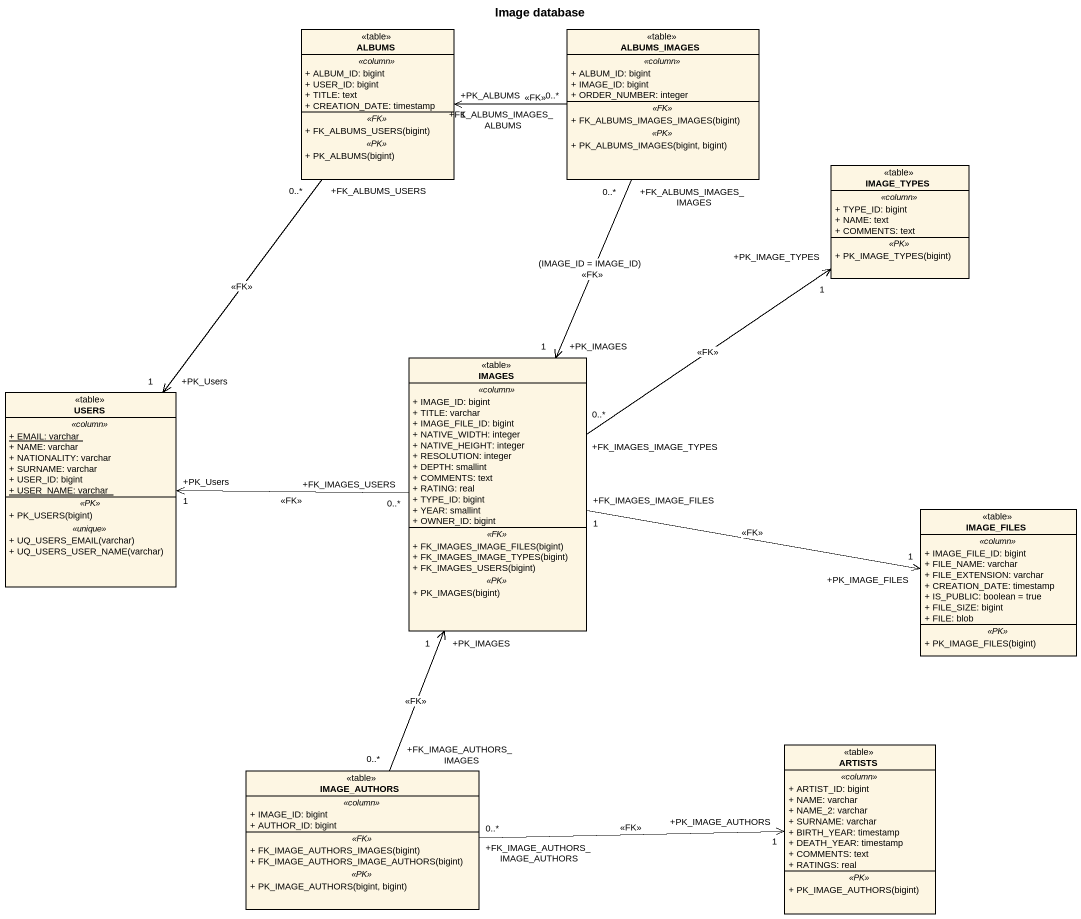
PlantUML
@startuml
title Image database
hide circle
hide empty members
skinparam classAttributeIconSize 0
class ALBUMS <<table>> {
  .. <<column>> ..
  + ALBUM_ID: bigint
  + USER_ID: bigint
  + TITLE: text
  + CREATION_DATE: timestamp
  .. <<FK>> ..
  + FK_ALBUMS_USERS(bigint)
  .. <<PK>> ..
  + PK_ALBUMS(bigint)
}
class ALBUMS_IMAGES <<table>> {
  .. <<column>> ..
  + ALBUM_ID: bigint
  + IMAGE_ID: bigint
  + ORDER_NUMBER: integer
  .. <<FK>> ..
  + FK_ALBUMS_IMAGES_IMAGES(bigint)
  .. <<PK>> ..
  + PK_ALBUMS_IMAGES(bigint, bigint)
}
class IMAGE_TYPES <<table>> {
  .. <<column>> ..
  + TYPE_ID: bigint
  + NAME: text
  + COMMENTS: text
  .. <<PK>> ..
  + PK_IMAGE_TYPES(bigint)
}
class IMAGES <<table>> {
  .. <<column>> ..
  + IMAGE_ID: bigint
  + TITLE: varchar
  + IMAGE_FILE_ID: bigint
  + NATIVE_WIDTH: integer
  + NATIVE_HEIGHT: integer
  + RESOLUTION: integer
  + DEPTH: smallint
  + COMMENTS: text
  + RATING: real
  + TYPE_ID: bigint
  + YEAR: smallint
  + OWNER_ID: bigint
  .. <<FK>> ..
  + FK_IMAGES_IMAGE_FILES(bigint)
  + FK_IMAGES_IMAGE_TYPES(bigint)
  + FK_IMAGES_USERS(bigint)
  .. <<PK>> ..
  + PK_IMAGES(bigint)
}
class USERS <<table>> {
  .. <<column>> ..
  {static} + EMAIL: varchar
  + NAME: varchar
  + NATIONALITY: varchar
  + SURNAME: varchar
  + USER_ID: bigint
  {static} + USER_NAME: varchar
  .. <<PK>> ..
  + PK_USERS(bigint)
  .. <<unique>> ..
  + UQ_USERS_EMAIL(varchar)
  + UQ_USERS_USER_NAME(varchar)
}
class IMAGE_FILES <<table>> {
  .. <<column>> ..
  + IMAGE_FILE_ID: bigint
  + FILE_NAME: varchar
  + FILE_EXTENSION: varchar
  + CREATION_DATE: timestamp
  + IS_PUBLIC: boolean = true
  + FILE_SIZE: bigint
  + FILE: blob
  .. <<PK>> ..
  + PK_IMAGE_FILES(bigint)
}
class ARTISTS <<table>> {
  .. <<column>> ..
  + ARTIST_ID: bigint
  + NAME: varchar
  + NAME_2: varchar
  + SURNAME: varchar
  + BIRTH_YEAR: timestamp
  + DEATH_YEAR: timestamp
  + COMMENTS: text
  + RATINGS: real
  .. <<PK>> ..
  + PK_IMAGE_AUTHORS(bigint)
}
class IMAGE_AUTHORS <<table>> {
  .. <<column>> ..
  + IMAGE_ID: bigint
  + AUTHOR_ID: bigint
  .. <<FK>> ..
  + FK_IMAGE_AUTHORS_IMAGES(bigint)
  + FK_IMAGE_AUTHORS_IMAGE_AUTHORS(bigint)
  .. <<PK>> ..
  + PK_IMAGE_AUTHORS(bigint, bigint)
}
ALBUMS "+FK_ALBUMS_USERS\n0..*" --> "+PK_Users\n1" USERS : <<FK>>
ALBUMS_IMAGES "+FK_ALBUMS_IMAGES_ALBUMS\n0..*" -left-> "+PK_ALBUMS\n1" ALBUMS : <<FK>>
ALBUMS_IMAGES "+FK_ALBUMS_IMAGES_IMAGES\n0..*" --> "+PK_IMAGES\n1" IMAGES : (IMAGE_ID = IMAGE_ID)\n<<FK>>
IMAGES "+FK_IMAGES_IMAGE_TYPES\n0..*" -up-> "+PK_IMAGE_TYPES\n1" IMAGE_TYPES : <<FK>>
IMAGES "+FK_IMAGES_USERS\n0..*" -left-> "+PK_Users\n1" USERS : <<FK>>
IMAGES "+FK_IMAGES_IMAGE_FILES\n1" -right-> "+PK_IMAGE_FILES\n1" IMAGE_FILES : <<FK>>
IMAGE_AUTHORS "+FK_IMAGE_AUTHORS_IMAGES\n0..*" -up-> "+PK_IMAGES\n1" IMAGES : <<FK>>
IMAGE_AUTHORS "+FK_IMAGE_AUTHORS_IMAGE_AUTHORS\n0..*" -right-> "+PK_IMAGE_AUTHORS\n1" ARTISTS : <<FK>>
@enduml
